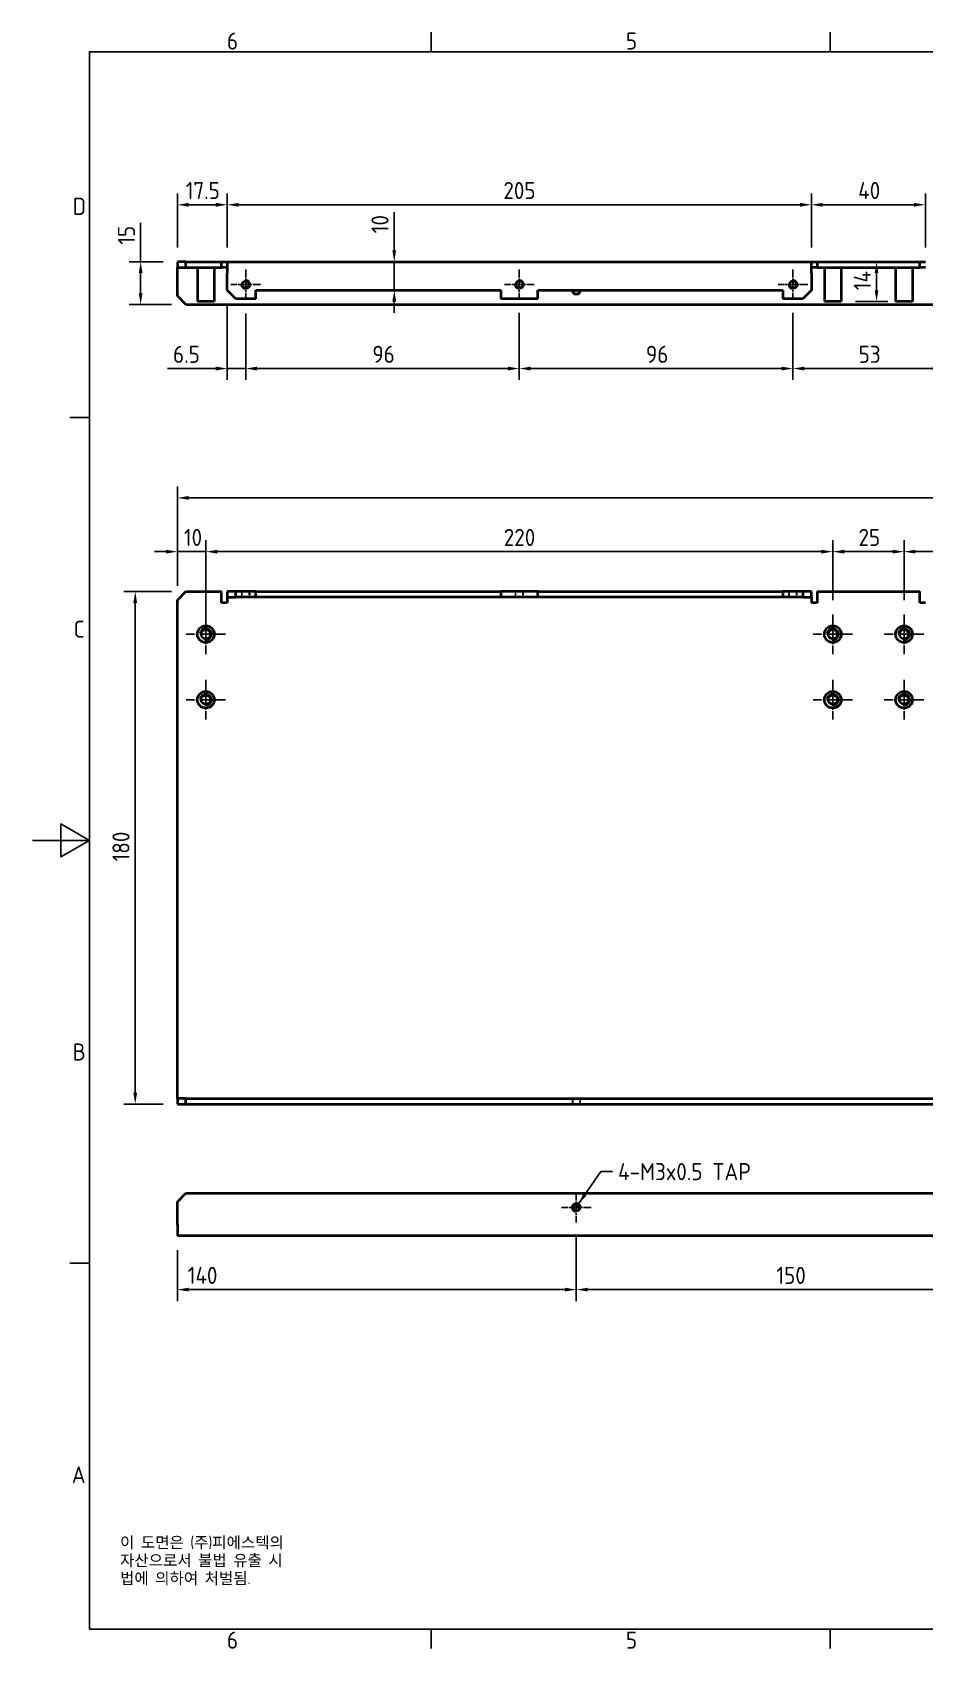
# Model space of a CAD drawing. Header units: millimetres. Extents: x 0 to 840, y 0 to 594.
# Drawn here: x 0 to 313, y 13 to 581 of the extents above; entities that cross this region are included whole.
import ezdxf

# ---------------------------------------------------------------- set-up
doc = ezdxf.new("R2010")
doc.units = ezdxf.units.MM
doc.header["$LTSCALE"] = 2
doc.linetypes.add('CHAIN', pattern=[0.3543, 0.2362, -0.0295, 0.0591, -0.0295])
doc.linetypes.add('DASHED', pattern=[0.2067, 0.1654, -0.0413])
doc.layers.get('0').update_dxf_attribs({"color": 3, "lineweight": 25})
for name, color, linetype, lineweight in [('가려진 것(ISO)', 2, 'DASHED', 18), ('가시적인 것(ISO)', 3, 'Continuous', 40), ('가시적인 좁은 것(ISO)', 3, 'Continuous', 35), ('경계(ISO)', 7, 'Continuous', 25), ('기호(ISO)', 5, 'Continuous', 25), ('중심 표식(ISO)', 1, 'Continuous', 25), ('치수(ISO)', 2, 'Continuous', 25)]:
    doc.layers.add(name, color=color, linetype=linetype, lineweight=lineweight)
doc.styles.add('문자 텍스트_M2B', font='isocp.shx')
doc.styles.add('문자 텍스트_PSTEK_POSCO', font='isocp.shx')
doc.styles.add('치수 텍스트_PSTEK_POSCO', font='isocp.shx')
doc.dimstyles.new('치수_PSTEK_POSCO', dxfattribs={"dimscale": 2, "dimtxt": 3, "dimasz": 2, "dimexe": 2, "dimexo": 2.5, "dimgap": 1, "dimtad": 1, "dimrnd": 1e-08, "dimdsep": 46, "dimtxsty": '치수 텍스트_PSTEK_POSCO', "dimcen": 0.09, "dimdle": 10, "dimclrd": 7, "dimclre": 7, "dimclrt": 2, "dimadec": 1, "dimazin": 2, "dimtfac": 1, "dimtmove": 0, "dimatfit": 3, "dimfxl": 0, "dimtolj": 1, "dimlwd": -1, "dimlwe": -1, "dimarcsym": 0})
doc.dimstyles.new('치수_PSTEK_POSCO$7', dxfattribs={"dimscale": 2, "dimtxt": 3, "dimasz": 2, "dimexe": 2, "dimexo": 2.5, "dimgap": 1, "dimtad": 1, "dimrnd": 1e-08, "dimdsep": 46, "dimtxsty": '치수 텍스트_PSTEK_POSCO', "dimcen": 0.09, "dimdle": 10, "dimclrd": 7, "dimclre": 7, "dimclrt": 2, "dimadec": 1, "dimazin": 2, "dimtfac": 1, "dimtmove": 0, "dimatfit": 3, "dimfxl": 0, "dimtolj": 1, "dimlwd": -1, "dimlwe": -1, "dimarcsym": 0})

# ---------------------------------------------------------------- blocks, each defined once
blk = doc.blocks.new('경계 Default Border')
at = {"layer": '경계(ISO)'}
for p, q in [((70, 287), (70, 290.4)), ((140, 287), (140, 290.4)), ((10, 222.75), (6.6, 222.75)), ((10, 74.25), (6.6, 74.25)), ((70, 10), (70, 6.6)), ((140, 10), (140, 6.6))]:
    blk.add_line(p, q, dxfattribs=at)
at = {"layer": '경계(ISO)', "flags": 128}
for points in [[(10, 10), (10, 287), (410, 287), (410, 10), (10, 10)], [(0, 148.5), (10, 148.5), (5, 151.39), (5, 145.61), (10, 148.5)]]:
    blk.add_lwpolyline(points, dxfattribs=at)
at = {"layer": '경계(ISO)', "color": 2, "char_height": 3, "attachment_point": 7, "style": '문자 텍스트_M2B'}
for s, insert in [('6', (34.14, 287.37)), ('5', (104.14, 287.37)), ('D', (7.08, 258.35)), ('C', (7.24, 184.1)), ('B', (7.08, 109.85)), ('A', (6.91, 35.62)), ('6', (34.14, 6.57)), ('5', (104.14, 6.57))]:
    blk.add_mtext(s, dxfattribs=dict(at, insert=insert))
blk = doc.blocks.new('*D22')
at = {"layer": 'Defpoints', "color": 0, "transparency": 16777216}
for p in [(60.88, 398.41), (50.88, 381.42), (60.88, 369.42)]:
    blk.add_point(p, dxfattribs=at)
at = {"layer": '치수(ISO)', "color": 7, "transparency": 16777216}
for p, q in [((46.88, 398.41), (42.88, 398.41)), ((50.88, 386.42), (50.88, 402.41)), ((50.88, 398.41), (60.88, 398.41)), ((60.88, 374.42), (60.88, 402.41)), ((64.88, 398.41), (68.88, 398.41))]:
    blk.add_line(p, q, dxfattribs=at)
for points in [[(46.88, 399.07), (46.88, 397.74), (50.88, 398.41)], [(64.88, 399.07), (64.88, 397.74), (60.88, 398.41)]]:
    blk.add_solid(points, dxfattribs=at)
at = {"layer": '치수(ISO)', "color": 2, "transparency": 16777216, "insert": (53.18, 403.41), "char_height": 6, "attachment_point": 4, "style": '치수 텍스트_PSTEK_POSCO'}
blk.add_mtext('\\A1;10', dxfattribs=at)
blk = doc.blocks.new('*D23')
at = {"layer": 'Defpoints', "color": 0, "transparency": 16777216}
for p in [(280.88, 398.41), (280.88, 376.37), (60.88, 369.42)]:
    blk.add_point(p, dxfattribs=at)
at = {"layer": '치수(ISO)', "color": 7, "transparency": 16777216}
for p, q in [((60.88, 374.42), (60.88, 402.41)), ((64.88, 398.41), (276.88, 398.41)), ((280.88, 381.37), (280.88, 402.41))]:
    blk.add_line(p, q, dxfattribs=at)
for points in [[(64.88, 399.07), (64.88, 397.74), (60.88, 398.41)], [(276.88, 399.07), (276.88, 397.74), (280.88, 398.41)]]:
    blk.add_solid(points, dxfattribs=at)
at = {"layer": '치수(ISO)', "color": 2, "transparency": 16777216, "insert": (165.42, 403.41), "char_height": 6, "attachment_point": 4, "style": '치수 텍스트_PSTEK_POSCO'}
blk.add_mtext('\\A1;220', dxfattribs=at)
blk = doc.blocks.new('*D24')
at = {"layer": 'Defpoints', "color": 0, "transparency": 16777216}
for p in [(305.88, 398.41), (280.88, 376.37), (305.88, 376.37)]:
    blk.add_point(p, dxfattribs=at)
at = {"layer": '치수(ISO)', "color": 7, "transparency": 16777216}
for p, q in [((280.88, 381.37), (280.88, 402.41)), ((284.88, 398.41), (301.88, 398.41)), ((305.88, 381.37), (305.88, 402.41))]:
    blk.add_line(p, q, dxfattribs=at)
for points in [[(284.88, 399.07), (284.88, 397.74), (280.88, 398.41)], [(301.88, 399.07), (301.88, 397.74), (305.88, 398.41)]]:
    blk.add_solid(points, dxfattribs=at)
at = {"layer": '치수(ISO)', "color": 2, "transparency": 16777216, "insert": (289.9, 403.41), "char_height": 6, "attachment_point": 4, "style": '치수 텍스트_PSTEK_POSCO'}
blk.add_mtext('\\A1;25', dxfattribs=at)
blk = doc.blocks.new('*D25')
at = {"layer": 'Defpoints', "color": 0, "transparency": 16777216}
for p in [(525.88, 398.41), (305.88, 376.37), (525.88, 376.37)]:
    blk.add_point(p, dxfattribs=at)
at = {"layer": '치수(ISO)', "color": 7, "transparency": 16777216}
for p, q in [((305.88, 381.37), (305.88, 402.41)), ((309.88, 398.41), (521.88, 398.41)), ((525.88, 381.37), (525.88, 402.41))]:
    blk.add_line(p, q, dxfattribs=at)
for points in [[(309.88, 399.07), (309.88, 397.74), (305.88, 398.41)], [(521.88, 399.07), (521.88, 397.74), (525.88, 398.41)]]:
    blk.add_solid(points, dxfattribs=at)
at = {"layer": '치수(ISO)', "color": 2, "transparency": 16777216, "insert": (410.42, 403.41), "char_height": 6, "attachment_point": 4, "style": '치수 텍스트_PSTEK_POSCO'}
blk.add_mtext('\\A1;220', dxfattribs=at)
blk = doc.blocks.new('*D32')
at = {"layer": 'Defpoints', "color": 0, "transparency": 16777216}
for p in [(68.38, 520.24), (50.88, 500.24), (68.38, 500.24)]:
    blk.add_point(p, dxfattribs=at)
at = {"layer": '치수(ISO)', "color": 7, "transparency": 16777216}
for p, q in [((50.88, 505.24), (50.88, 524.24)), ((68.38, 505.24), (68.38, 524.24)), ((54.88, 520.24), (64.38, 520.24))]:
    blk.add_line(p, q, dxfattribs=at)
for points in [[(54.88, 520.9), (54.88, 519.57), (50.88, 520.24)], [(64.38, 520.9), (64.38, 519.57), (68.38, 520.24)]]:
    blk.add_solid(points, dxfattribs=at)
at = {"layer": '치수(ISO)', "color": 2, "transparency": 16777216, "insert": (53.81, 525.24), "char_height": 6, "attachment_point": 4, "style": '치수 텍스트_PSTEK_POSCO'}
blk.add_mtext('\\A1;17.5', dxfattribs=at)
blk = doc.blocks.new('*D33')
at = {"layer": 'Defpoints', "color": 0, "transparency": 16777216}
for p in [(273.38, 520.24), (68.38, 500.24), (273.38, 500.24)]:
    blk.add_point(p, dxfattribs=at)
at = {"layer": '치수(ISO)', "color": 7, "transparency": 16777216}
for p, q in [((68.38, 505.24), (68.38, 524.24)), ((273.38, 505.24), (273.38, 524.24)), ((72.38, 520.24), (269.38, 520.24))]:
    blk.add_line(p, q, dxfattribs=at)
for points in [[(72.38, 520.9), (72.38, 519.57), (68.38, 520.24)], [(269.38, 520.9), (269.38, 519.57), (273.38, 520.24)]]:
    blk.add_solid(points, dxfattribs=at)
at = {"layer": '치수(ISO)', "color": 2, "transparency": 16777216, "insert": (165.28, 525.24), "char_height": 6, "attachment_point": 4, "style": '치수 텍스트_PSTEK_POSCO'}
blk.add_mtext('\\A1;205', dxfattribs=at)
blk = doc.blocks.new('*D34')
at = {"layer": 'Defpoints', "color": 0, "transparency": 16777216}
for p in [(313.38, 520.24), (273.38, 500.24), (313.38, 500.24)]:
    blk.add_point(p, dxfattribs=at)
at = {"layer": '치수(ISO)', "color": 7, "transparency": 16777216}
for p, q in [((273.38, 505.24), (273.38, 524.24)), ((313.38, 505.24), (313.38, 524.24)), ((277.38, 520.24), (309.38, 520.24))]:
    blk.add_line(p, q, dxfattribs=at)
for points in [[(277.38, 520.9), (277.38, 519.57), (273.38, 520.24)], [(309.38, 520.9), (309.38, 519.57), (313.38, 520.24)]]:
    blk.add_solid(points, dxfattribs=at)
at = {"layer": '치수(ISO)', "color": 2, "transparency": 16777216, "insert": (289.78, 525.24), "char_height": 6, "attachment_point": 4, "style": '치수 텍스트_PSTEK_POSCO'}
blk.add_mtext('\\A1;40', dxfattribs=at)
blk = doc.blocks.new('*D35')
at = {"layer": 'Defpoints', "color": 0, "transparency": 16777216}
for p in [(266.88, 487.24), (319.88, 486.74), (319.88, 462.72)]:
    blk.add_point(p, dxfattribs=at)
at = {"layer": '치수(ISO)', "color": 7, "transparency": 16777216}
for p, q in [((266.88, 482.24), (266.88, 458.72)), ((319.88, 481.74), (319.88, 458.72)), ((270.88, 462.72), (315.88, 462.72))]:
    blk.add_line(p, q, dxfattribs=at)
for points in [[(270.88, 463.38), (270.88, 462.05), (266.88, 462.72)], [(315.88, 463.38), (315.88, 462.05), (319.88, 462.72)]]:
    blk.add_solid(points, dxfattribs=at)
at = {"layer": '치수(ISO)', "color": 2, "transparency": 16777216, "insert": (289.96, 467.72), "char_height": 6, "attachment_point": 4, "style": '치수 텍스트_PSTEK_POSCO'}
blk.add_mtext('\\A1;53', dxfattribs=at)
blk = doc.blocks.new('*D41')
at = {"layer": 'Defpoints', "color": 0, "transparency": 16777216}
for p in [(780.88, 417.29), (50.88, 381.42), (780.88, 381.42)]:
    blk.add_point(p, dxfattribs=at)
at = {"layer": '치수(ISO)', "color": 7, "transparency": 16777216}
for p, q in [((50.88, 386.42), (50.88, 421.29)), ((780.88, 386.42), (780.88, 421.29)), ((54.88, 417.29), (776.88, 417.29))]:
    blk.add_line(p, q, dxfattribs=at)
for points in [[(54.88, 417.96), (54.88, 416.62), (50.88, 417.29)], [(776.88, 417.96), (776.88, 416.62), (780.88, 417.29)]]:
    blk.add_solid(points, dxfattribs=at)
at = {"layer": '치수(ISO)', "color": 2, "transparency": 16777216, "insert": (410.48, 422.29), "char_height": 6, "attachment_point": 4, "style": '치수 텍스트_PSTEK_POSCO'}
blk.add_mtext('\\A1;730', dxfattribs=at)
blk = doc.blocks.new('*D44')
at = {"layer": 'Defpoints', "color": 0, "transparency": 16777216}
for p in [(68.38, 500.24), (126.99, 500.24), (78.38, 490.24)]:
    blk.add_point(p, dxfattribs=at)
at = {"layer": '치수(ISO)', "color": 7, "transparency": 16777216}
for p, q in [((126.99, 504.24), (126.99, 517.64)), ((126.99, 490.24), (126.99, 500.24)), ((126.99, 486.24), (126.99, 482.24))]:
    blk.add_line(p, q, dxfattribs=at)
for points in [[(126.32, 504.24), (127.65, 504.24), (126.99, 500.24)], [(126.32, 486.24), (127.65, 486.24), (126.99, 490.24)]]:
    blk.add_solid(points, dxfattribs=at)
at = {"layer": '치수(ISO)', "color": 2, "transparency": 16777216, "insert": (121.99, 510.24), "char_height": 6, "attachment_point": 4, "rotation": 90, "style": '치수 텍스트_PSTEK_POSCO'}
blk.add_mtext('\\A1;10', dxfattribs=at)
blk = doc.blocks.new('*D45')
at = {"layer": 'Defpoints', "color": 0, "transparency": 16777216}
for p in [(50.88, 500.24), (38, 485.24), (53.88, 485.24)]:
    blk.add_point(p, dxfattribs=at)
at = {"layer": '치수(ISO)', "color": 7, "transparency": 16777216}
for p, q in [((38, 500.24), (38, 513.89)), ((45.88, 500.24), (34, 500.24)), ((38, 489.24), (38, 496.24)), ((48.88, 485.24), (34, 485.24))]:
    blk.add_line(p, q, dxfattribs=at)
for points in [[(37.34, 496.24), (38.67, 496.24), (38, 500.24)], [(37.34, 489.24), (38.67, 489.24), (38, 485.24)]]:
    blk.add_solid(points, dxfattribs=at)
at = {"layer": '치수(ISO)', "color": 2, "transparency": 16777216, "insert": (33, 506.24), "char_height": 6, "attachment_point": 4, "rotation": 90, "style": '치수 텍스트_PSTEK_POSCO'}
blk.add_mtext('\\A1;15', dxfattribs=at)
blk = doc.blocks.new('*D49')
at = {"layer": 'Defpoints', "color": 0, "transparency": 16777216}
for p in [(190.88, 162.85), (50.88, 158.08), (190.88, 139.24)]:
    blk.add_point(p, dxfattribs=at)
at = {"layer": '치수(ISO)', "color": 7, "transparency": 16777216}
for p, q in [((190.88, 157.85), (190.88, 135.24)), ((50.88, 153.08), (50.88, 135.24)), ((54.88, 139.24), (186.88, 139.24))]:
    blk.add_line(p, q, dxfattribs=at)
for points in [[(54.88, 139.91), (54.88, 138.57), (50.88, 139.24)], [(186.88, 139.91), (186.88, 138.57), (190.88, 139.24)]]:
    blk.add_solid(points, dxfattribs=at)
at = {"layer": '치수(ISO)', "color": 2, "transparency": 16777216, "insert": (54.51, 144.24), "char_height": 6, "attachment_point": 4, "style": '치수 텍스트_PSTEK_POSCO'}
blk.add_mtext('\\A1;140', dxfattribs=at)
blk = doc.blocks.new('*D50')
at = {"layer": 'Defpoints', "color": 0, "transparency": 16777216}
for p in [(190.88, 162.85), (340.88, 162.85), (340.88, 139.24)]:
    blk.add_point(p, dxfattribs=at)
at = {"layer": '치수(ISO)', "color": 7, "transparency": 16777216}
for p, q in [((190.88, 157.85), (190.88, 135.24)), ((340.88, 157.85), (340.88, 135.24)), ((194.88, 139.24), (336.88, 139.24))]:
    blk.add_line(p, q, dxfattribs=at)
for points in [[(194.88, 139.91), (194.88, 138.57), (190.88, 139.24)], [(336.88, 139.91), (336.88, 138.57), (340.88, 139.24)]]:
    blk.add_solid(points, dxfattribs=at)
at = {"layer": '치수(ISO)', "color": 2, "transparency": 16777216, "insert": (261.1, 144.24), "char_height": 6, "attachment_point": 4, "style": '치수 텍스트_PSTEK_POSCO'}
blk.add_mtext('\\A1;150', dxfattribs=at)
blk = doc.blocks.new('*D54')
at = {"layer": 'Defpoints', "color": 0, "transparency": 16777216}
for p in [(53.88, 384.42), (36.1, 204.42), (50.88, 204.42)]:
    blk.add_point(p, dxfattribs=at)
at = {"layer": '치수(ISO)', "color": 7, "transparency": 16777216}
for p, q in [((48.88, 384.42), (32.1, 384.42)), ((36.1, 380.42), (36.1, 208.42)), ((45.88, 204.42), (32.1, 204.42))]:
    blk.add_line(p, q, dxfattribs=at)
for points in [[(35.43, 380.42), (36.76, 380.42), (36.1, 384.42)], [(35.43, 208.42), (36.76, 208.42), (36.1, 204.42)]]:
    blk.add_solid(points, dxfattribs=at)
at = {"layer": '치수(ISO)', "color": 2, "transparency": 16777216, "insert": (31.1, 289.62), "char_height": 6, "attachment_point": 4, "rotation": 90, "style": '치수 텍스트_PSTEK_POSCO'}
blk.add_mtext('\\A1;180', dxfattribs=at)
blk = doc.blocks.new('*D57')
at = {"layer": 'Defpoints', "color": 0, "transparency": 16777216}
for p in [(170.88, 487.01), (266.88, 487.01), (170.88, 462.72)]:
    blk.add_point(p, dxfattribs=at)
at = {"layer": '치수(ISO)', "color": 7, "transparency": 16777216}
for p, q in [((170.88, 482.01), (170.88, 458.72)), ((266.88, 482.01), (266.88, 458.72)), ((262.88, 462.72), (174.88, 462.72))]:
    blk.add_line(p, q, dxfattribs=at)
for points in [[(174.88, 463.38), (174.88, 462.05), (170.88, 462.72)], [(262.88, 463.38), (262.88, 462.05), (266.88, 462.72)]]:
    blk.add_solid(points, dxfattribs=at)
at = {"layer": '치수(ISO)', "color": 2, "transparency": 16777216, "insert": (215.31, 467.72), "char_height": 6, "attachment_point": 4, "style": '치수 텍스트_PSTEK_POSCO'}
blk.add_mtext('\\A1;96', dxfattribs=at)
blk = doc.blocks.new('*D58')
at = {"layer": 'Defpoints', "color": 0, "transparency": 16777216}
for p in [(74.88, 487.01), (170.88, 487.24), (74.88, 462.72)]:
    blk.add_point(p, dxfattribs=at)
at = {"layer": '치수(ISO)', "color": 7, "transparency": 16777216}
for p, q in [((74.88, 482.01), (74.88, 458.72)), ((170.88, 482.24), (170.88, 458.72)), ((166.88, 462.72), (78.88, 462.72))]:
    blk.add_line(p, q, dxfattribs=at)
for points in [[(78.88, 463.38), (78.88, 462.05), (74.88, 462.72)], [(166.88, 463.38), (166.88, 462.05), (170.88, 462.72)]]:
    blk.add_solid(points, dxfattribs=at)
at = {"layer": '치수(ISO)', "color": 2, "transparency": 16777216, "insert": (119.31, 467.72), "char_height": 6, "attachment_point": 4, "style": '치수 텍스트_PSTEK_POSCO'}
blk.add_mtext('\\A1;96', dxfattribs=at)
blk = doc.blocks.new('*D59')
at = {"layer": 'Defpoints', "color": 0, "transparency": 16777216}
for p in [(68.38, 490.24), (74.88, 487.01), (74.88, 462.72)]:
    blk.add_point(p, dxfattribs=at)
at = {"layer": '치수(ISO)', "color": 7, "transparency": 16777216}
for p, q in [((68.38, 485.24), (68.38, 458.72)), ((74.88, 482.01), (74.88, 458.72)), ((64.38, 462.72), (47.37, 462.72)), ((74.88, 462.72), (68.38, 462.72)), ((78.88, 462.72), (82.88, 462.72))]:
    blk.add_line(p, q, dxfattribs=at)
for points in [[(64.38, 463.38), (64.38, 462.05), (68.38, 462.72)], [(78.88, 463.38), (78.88, 462.05), (74.88, 462.72)]]:
    blk.add_solid(points, dxfattribs=at)
at = {"layer": '치수(ISO)', "color": 2, "transparency": 16777216, "insert": (49.37, 467.72), "char_height": 6, "attachment_point": 4, "style": '치수 텍스트_PSTEK_POSCO'}
blk.add_mtext('\\A1;6.5', dxfattribs=at)
blk = doc.blocks.new('*D63')
at = {"layer": 'Defpoints', "color": 0, "transparency": 16777216}
for p in [(296.22, 500.24), (296.22, 500.24), (283.83, 486.24)]:
    blk.add_point(p, dxfattribs=at)
at = {"layer": '치수(ISO)', "color": 7, "transparency": 16777216}
for p, q in [((296.22, 490.24), (296.22, 496.24)), ((288.83, 486.24), (300.22, 486.24))]:
    blk.add_line(p, q, dxfattribs=at)
for points in [[(295.56, 496.24), (296.89, 496.24), (296.22, 500.24)], [(295.56, 490.24), (296.89, 490.24), (296.22, 486.24)]]:
    blk.add_solid(points, dxfattribs=at)
at = {"layer": '치수(ISO)', "color": 2, "transparency": 16777216, "insert": (291.22, 490.24), "char_height": 6, "attachment_point": 4, "rotation": 90, "style": '치수 텍스트_PSTEK_POSCO'}
blk.add_mtext('\\A1;14', dxfattribs=at)

msp = doc.modelspace()

# ---------------------------------------------------------------- linework, layer by layer
at = {"layer": '가려진 것(ISO)', "ltscale": 1.904597}
for p, q in [((73.382, 384.419), (73.382, 382.419)), ((73.653, 382.419), (73.653, 384.419)), ((76.112, 382.419), (76.112, 384.419)), ((76.382, 382.419), (76.382, 384.419)), ((169.382, 384.419), (169.382, 382.419)), ((169.653, 382.419), (169.653, 384.419)), ((172.112, 382.419), (172.112, 384.419)), ((172.382, 382.419), (172.382, 384.419)), ((265.382, 384.419), (265.382, 382.419)), ((265.653, 382.419), (265.653, 384.419)), ((268.112, 382.419), (268.112, 384.419)), ((268.382, 382.419), (268.382, 384.419)), ((189.382, 206.419), (189.382, 204.419)), ((189.653, 206.419), (189.653, 204.419)), ((192.112, 206.419), (192.112, 204.419)), ((192.382, 204.419), (192.382, 206.419))]:
    msp.add_line(p, q, dxfattribs=at)
at = {"layer": '가시적인 것(ISO)'}
for p, q in [((53.882, 500.238), (50.882, 500.238)), ((50.882, 500.238), (50.882, 498.238)), ((53.882, 498.238), (53.882, 500.238)), ((53.882, 500.238), (66.382, 500.238)), ((66.382, 500.238), (68.382, 500.238)), ((66.382, 498.238), (66.382, 500.238)), ((68.382, 500.238), (273.382, 500.238)), ((68.382, 500.238), (68.382, 496.238)), ((273.382, 500.238), (275.382, 500.238)), ((273.382, 496.238), (273.382, 500.238)), ((275.382, 500.238), (311.382, 500.238)), ((275.382, 500.238), (275.382, 498.238)), ((311.382, 500.238), (313.382, 500.238)), ((311.382, 498.238), (311.382, 500.238)), ((50.882, 498.238), (53.882, 498.238)), ((50.882, 496.238), (50.882, 498.238)), ((50.882, 488.238), (50.882, 496.238)), ((53.882, 498.238), (66.382, 498.238)), ((57.932, 498.238), (57.932, 486.238)), ((63.832, 498.238), (63.832, 486.238)), ((68.382, 498.238), (66.382, 498.238)), ((68.382, 490.238), (68.382, 496.238)), ((275.382, 498.238), (273.382, 498.238)), ((273.382, 496.238), (273.382, 490.238)), ((275.382, 498.238), (311.382, 498.238)), ((277.932, 498.238), (277.932, 486.238)), ((283.832, 498.238), (283.832, 486.238)), ((302.932, 498.238), (302.932, 486.238)), ((308.832, 498.238), (308.832, 486.238)), ((313.382, 498.238), (311.382, 498.238)), ((53.882, 485.238), (50.882, 488.238)), ((71.382, 487.238), (68.382, 490.238)), ((78.382, 487.238), (78.382, 490.238)), ((78.382, 490.238), (164.382, 490.238)), ((164.382, 490.238), (164.382, 487.238)), ((177.382, 487.238), (177.382, 490.238)), ((177.382, 490.238), (263.382, 490.238)), ((263.382, 490.238), (263.382, 487.238)), ((273.382, 490.238), (270.382, 487.238)), ((53.882, 485.238), (777.882, 485.238)), ((63.832, 486.238), (57.932, 486.238)), ((78.382, 487.238), (71.382, 487.238)), ((177.382, 487.238), (164.382, 487.238)), ((270.382, 487.238), (263.382, 487.238)), ((283.832, 486.238), (277.932, 486.238)), ((308.832, 486.238), (302.932, 486.238)), ((50.882, 381.419), (53.882, 384.419)), ((50.882, 208.419), (50.882, 381.419)), ((53.882, 384.419), (66.382, 384.419)), ((66.382, 380.419), (66.382, 384.419)), ((68.382, 380.419), (66.382, 380.419)), ((71.382, 384.419), (68.382, 384.419)), ((68.382, 384.419), (68.382, 382.419)), ((68.382, 382.419), (71.382, 382.419)), ((68.382, 382.419), (68.382, 380.419)), ((78.382, 384.419), (71.382, 384.419)), ((71.382, 382.419), (71.382, 384.419)), ((78.382, 382.419), (71.382, 382.419)), ((78.382, 382.419), (78.382, 384.419)), ((78.382, 384.419), (164.382, 384.419)), ((164.382, 382.419), (78.382, 382.419)), ((164.382, 384.419), (164.382, 382.419)), ((177.382, 384.419), (164.382, 384.419)), ((177.382, 382.419), (164.382, 382.419)), ((177.382, 382.419), (177.382, 384.419)), ((177.382, 384.419), (263.382, 384.419)), ((263.382, 382.419), (177.382, 382.419)), ((263.382, 384.419), (263.382, 382.419)), ((270.382, 384.419), (263.382, 384.419)), ((270.382, 382.419), (263.382, 382.419)), ((273.382, 384.419), (270.382, 384.419)), ((270.382, 384.419), (270.382, 382.419)), ((270.382, 382.419), (273.382, 382.419)), ((273.382, 382.419), (273.382, 384.419)), ((273.382, 382.419), (273.382, 380.419)), ((275.382, 380.419), (273.382, 380.419)), ((275.382, 384.419), (311.382, 384.419)), ((275.382, 384.419), (275.382, 380.419)), ((311.382, 380.419), (311.382, 384.419)), ((313.382, 380.419), (311.382, 380.419)), ((50.882, 206.419), (50.882, 208.419)), ((53.882, 206.419), (50.882, 206.419)), ((50.882, 206.419), (50.882, 204.419)), ((50.882, 204.419), (53.882, 204.419)), ((53.882, 204.419), (53.882, 206.419)), ((53.882, 206.419), (777.882, 206.419)), ((53.882, 204.419), (777.882, 204.419)), ((50.882, 170.076), (53.882, 173.076)), ((53.882, 173.076), (777.882, 173.076)), ((50.882, 162.076), (50.882, 170.076)), ((192.112, 168.076), (189.653, 168.076)), ((50.882, 162.076), (50.882, 158.076)), ((780.882, 158.076), (50.882, 158.076))]:
    msp.add_line(p, q, dxfattribs=at)
for centre, radius in [((74.882, 492.238), 1.23), ((170.882, 492.238), 1.23), ((266.882, 492.238), 1.23), ((60.882, 369.419), 2.95), ((60.882, 369.419), 1.621), ((280.882, 369.419), 2.95), ((280.882, 369.419), 1.621), ((305.882, 369.419), 2.95), ((305.882, 369.419), 1.621), ((60.882, 346.419), 2.95), ((60.882, 346.419), 1.621), ((280.882, 346.419), 2.95), ((280.882, 346.419), 1.621), ((305.882, 346.419), 2.95), ((305.882, 346.419), 1.621), ((190.882, 168.076), 1.23)]:
    msp.add_circle(centre, radius, dxfattribs=at)
msp.add_arc((190.882, 490.238), 1.229, 180, 0, dxfattribs=at)
at = {"layer": '가시적인 좁은 것(ISO)'}
for centre, radius, start, end in [((74.882, 492.238), 1.5, 170, 80), ((170.882, 492.238), 1.5, 170, 80), ((190.882, 490.238), 1.5, 180, 0), ((266.882, 492.238), 1.5, 170, 80), ((60.882, 369.419), 2, 260, 170), ((280.882, 369.419), 2, 260, 170), ((305.882, 369.419), 2, 260, 170), ((60.882, 346.419), 2, 260, 170), ((280.882, 346.419), 2, 260, 170), ((305.882, 346.419), 2, 260, 170), ((190.882, 168.076), 1.5, 350, 260)]:
    msp.add_arc(centre, radius, start, end, dxfattribs=at)
at = {"layer": '중심 표식(ISO)', "linetype": 'CHAIN', "ltscale": 5.810959}
for p, q in [((74.882, 497.468), (74.882, 487.009)), ((170.882, 497.468), (170.882, 487.009)), ((266.882, 497.468), (266.882, 487.009)), ((80.112, 492.238), (69.653, 492.238)), ((176.112, 492.238), (165.653, 492.238)), ((272.112, 492.238), (261.653, 492.238)), ((190.882, 173.306), (190.882, 162.847)), ((196.112, 168.076), (185.653, 168.076))]:
    msp.add_line(p, q, dxfattribs=at)
at = {"layer": '중심 표식(ISO)', "linetype": 'CHAIN', "ltscale": 7.722792}
for p, q in [((60.882, 376.369), (60.882, 362.469)), ((280.882, 376.369), (280.882, 362.469)), ((305.882, 376.369), (305.882, 362.469)), ((67.832, 369.419), (53.932, 369.419)), ((287.832, 369.419), (273.932, 369.419)), ((312.832, 369.419), (298.932, 369.419)), ((60.882, 353.369), (60.882, 339.469)), ((280.882, 353.369), (280.882, 339.469)), ((305.882, 353.369), (305.882, 339.469)), ((67.832, 346.419), (53.932, 346.419)), ((287.832, 346.419), (273.932, 346.419)), ((312.832, 346.419), (298.932, 346.419))]:
    msp.add_line(p, q, dxfattribs=at)

# ---------------------------------------------------------------- block references
at = {"xscale": 2, "yscale": 2, "zscale": 2}
msp.add_blockref('경계 Default Border', (0, 0), dxfattribs=at)

# ---------------------------------------------------------------- texts
at = {"layer": '기호(ISO)', "color": 2, "insert": (205.535, 180.67), "char_height": 6, "width": 56.57686, "attachment_point": 4, "line_spacing_factor": 0.525, "style": '치수 텍스트_PSTEK_POSCO'}
msp.add_mtext('{4-M3x0.5 TAP}', dxfattribs=at)
at = {"layer": '기호(ISO)', "color": 7, "insert": (30.789, 52.457), "char_height": 4, "width": 102.48028, "attachment_point": 1, "line_spacing_factor": 0.944221, "style": '문자 텍스트_PSTEK_POSCO'}
msp.add_mtext('{이 도면은 (주)피에스텍의\\P자산으로서 불법 유출 시 \\P법에 의하여 처벌됨.}', dxfattribs=at)

# ---------------------------------------------------------------- dimensions: what is measured, and where the dimension line sits
at = {"layer": '치수(ISO)', "color": 7}
for base, p1, p2, angle, override, picture, middle in [((68.382, 520.238), (50.882, 500.238), (68.382, 500.238), 180, {"dimdec": 2, "dimtp": 0, "dimtm": 0, "dimtdec": 2, "dimtofl": 0, "dimatfit": 1}, '*D32', (59.632, 520.238)), ((273.382, 520.238), (68.382, 500.238), (273.382, 500.238), 180, {"dimdec": 2, "dimtp": 0, "dimtm": 0, "dimtdec": 2, "dimtofl": 0, "dimatfit": 1}, '*D33', (170.882, 520.238)), ((313.382, 520.238), (273.382, 500.238), (313.382, 500.238), 180, {"dimdec": 2, "dimtp": 0, "dimtm": 0, "dimtdec": 2, "dimtofl": 0, "dimatfit": 1}, '*D34', (293.382, 520.238)), ((126.987, 500.238), (78.382, 490.238), (68.382, 500.238), 90, {"dimdec": 2, "dimse1": 1, "dimse2": 1, "dimtp": 0, "dimtm": 0, "dimtdec": 2, "dimtofl": 1, "dimatfit": 1}, '*D44', (126.987, 512.94)), ((38.004, 485.238), (50.882, 500.238), (53.882, 485.238), 90, {"dimdec": 2, "dimtp": 0, "dimtm": 0, "dimtdec": 2, "dimtofl": 0, "dimatfit": 2}, '*D45', (38.004, 509.062)), ((296.225, 500.238), (283.832, 486.238), (296.225, 500.238), 270, {"dimdec": 2, "dimse2": 1, "dimtp": 0, "dimtm": 0, "dimtdec": 2, "dimtofl": 0, "dimatfit": 1}, '*D63', (296.225, 493.238)), ((74.882, 462.716), (170.882, 487.238), (74.882, 487.009), 180, {"dimdec": 2, "dimtp": 0, "dimtm": 0, "dimtdec": 2, "dimtofl": 0, "dimatfit": 1}, '*D58', (122.882, 462.716)), ((170.882, 462.716), (266.882, 487.009), (170.882, 487.009), 180, {"dimdec": 2, "dimtp": 0, "dimtm": 0, "dimtdec": 2, "dimtofl": 0, "dimatfit": 1}, '*D57', (218.882, 462.716)), ((319.882, 462.716), (266.882, 487.238), (319.882, 486.738), 180, {"dimdec": 2, "dimtp": 0, "dimtm": 0, "dimtdec": 2, "dimtofl": 0, "dimatfit": 1}, '*D35', (293.382, 462.716)), ((60.882, 398.406), (50.882, 381.419), (60.882, 369.419), 180, {"dimdec": 2, "dimtp": 0, "dimtm": 0, "dimtdec": 2, "dimtofl": 1, "dimatfit": 1}, '*D22', (55.882, 398.406)), ((280.882, 398.406), (60.882, 369.419), (280.882, 376.369), 180, {"dimdec": 2, "dimtp": 0, "dimtm": 0, "dimtdec": 2, "dimtofl": 0, "dimatfit": 1}, '*D23', (170.902, 398.406)), ((305.882, 398.406), (280.882, 376.369), (305.882, 376.369), 180, {"dimdec": 2, "dimtp": 0, "dimtm": 0, "dimtdec": 2, "dimtofl": 0, "dimatfit": 1}, '*D24', (293.402, 398.406)), ((525.882, 398.406), (305.882, 376.369), (525.882, 376.369), 180, {"dimdec": 2, "dimtp": 0, "dimtm": 0, "dimtdec": 2, "dimtofl": 0, "dimatfit": 1}, '*D25', (415.902, 398.406)), ((36.096, 204.419), (53.882, 384.419), (50.882, 204.419), 270, {"dimdec": 2, "dimtp": 0, "dimtm": 0, "dimtdec": 2, "dimtofl": 0, "dimatfit": 1}, '*D54', (36.096, 294.419)), ((190.882, 139.239), (50.882, 158.076), (190.882, 162.847), 180, {"dimdec": 2, "dimtp": 0, "dimtm": 0, "dimtdec": 2, "dimtofl": 0, "dimatfit": 1}, '*D49', (59.612, 139.239)), ((340.882, 139.239), (190.882, 162.847), (340.882, 162.847), 180, {"dimdec": 2, "dimtp": 0, "dimtm": 0, "dimtdec": 2, "dimtofl": 0, "dimatfit": 1}, '*D50', (265.902, 139.239))]:
    dim = msp.add_linear_dim(base=base, p1=p1, p2=p2, angle=angle, dimstyle='치수_PSTEK_POSCO', override=override, dxfattribs=at)
    dim.commit()
    dim.dimension.update_dxf_attribs({"geometry": picture, "text_midpoint": middle, "dimtype": 160})
for base, p1, p2, override, picture, middle in [((74.882, 462.716), (68.382, 490.238), (74.882, 487.009), {"dimdec": 2, "dimtp": 0, "dimtm": 0, "dimtdec": 2, "dimtofl": 1, "dimatfit": 1}, '*D59', (53.879, 462.716)), ((780.882, 417.291), (50.882, 381.419), (780.882, 381.419), {"dimdec": 2, "dimtp": 0, "dimtm": 0, "dimtdec": 2, "dimtofl": 0, "dimatfit": 1}, '*D41', (415.882, 417.291))]:
    dim = msp.add_linear_dim(base=base, p1=p1, p2=p2, dimstyle='치수_PSTEK_POSCO', override=override, dxfattribs=at)
    dim.commit()
    dim.dimension.update_dxf_attribs({"geometry": picture, "text_midpoint": middle, "dimtype": 160})

# ---------------------------------------------------------------- leaders
at = {"layer": '기호(ISO)', "color": 7, "annotation_type": 0, "has_hookline": 1, "hookline_direction": 0, "text_width": 48.6}
msp.add_leader([(191.632, 169.375), (199.535, 180.67), (203.535, 180.67)], dimstyle='치수_PSTEK_POSCO$7', override={"dimtad": 0}, dxfattribs=at)

doc.saveas('drawing.dxf')
